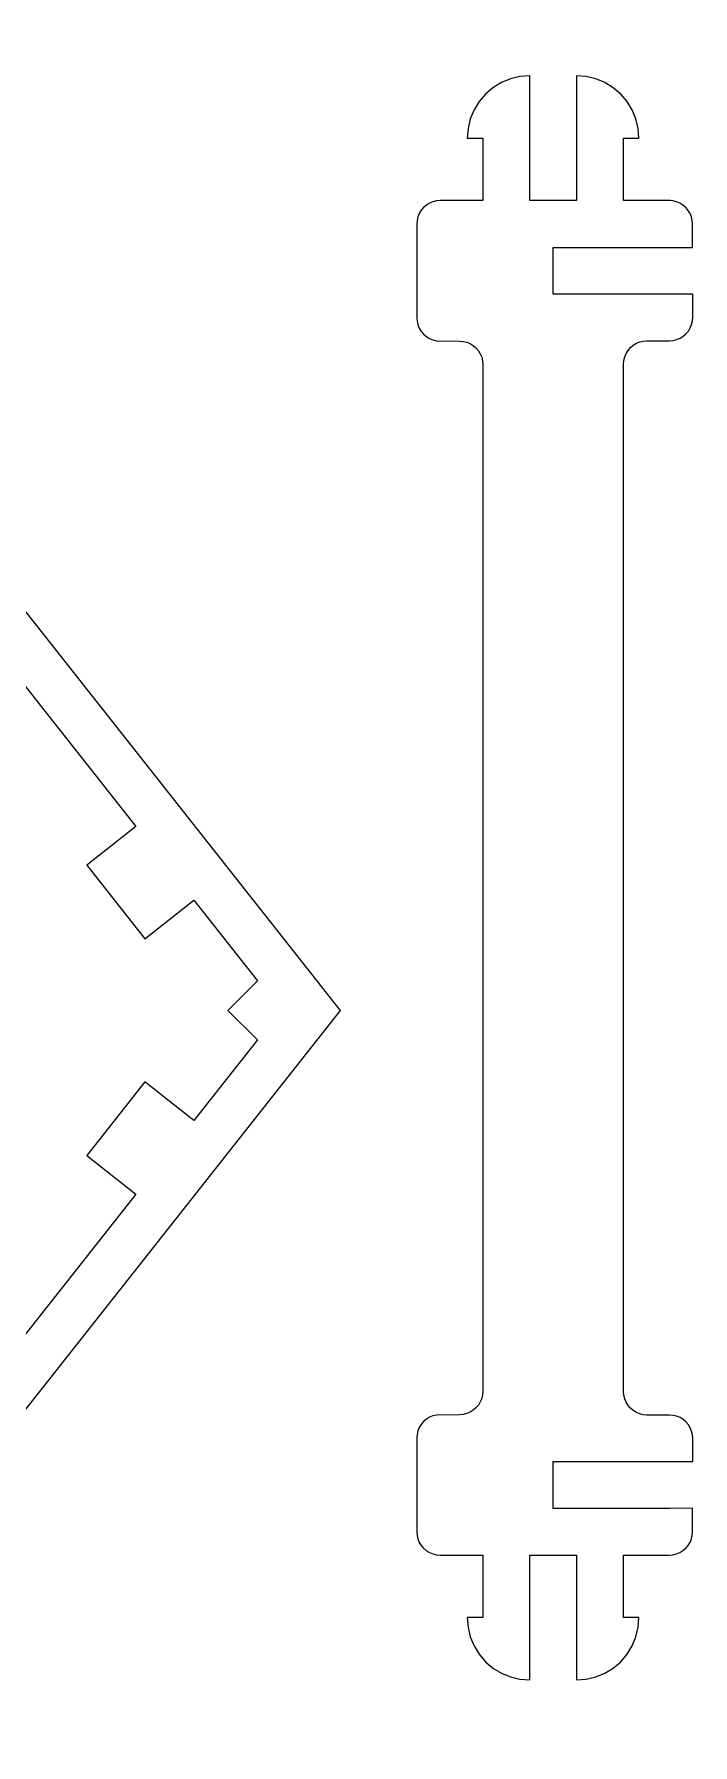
# Model space of a CAD drawing. Extents: x -241 to 241, y -212 to 212.
# Drawn here: x 44.6 to 86.7, y 10.2 to 119.9 of the extents above; entities that cross this region are included whole.
import ezdxf

# ---------------------------------------------------------------- set-up
doc = ezdxf.new("R2010")
doc.units = 0
doc.layers.add('LAYER_1', color=7, linetype='CONTINUOUS')

msp = doc.modelspace()

# ---------------------------------------------------------------- linework, layer by layer
at = {"layer": 'LAYER_1', "color": 64}
for points, knots in [([(18.6688, 8.7262), (18.6688, 8.7262), (22.0544, 8.7262), (22.0544, 8.7262), (22.0544, 8.7262), (22.0544, 8.7262), (25.7709, 13.4368), (25.7709, 13.4368), (25.7709, 13.4368), (25.7709, 13.4368), (22.6304, 15.9144), (22.6304, 15.9144), (22.6304, 15.9144), (22.6304, 15.9144), (26.347, 20.6246), (26.347, 20.6246), (26.347, 20.6246), (26.347, 20.6246), (29.487, 18.147), (29.487, 18.147), (29.487, 18.147), (29.487, 18.147), (51.077, 45.5123), (51.077, 45.5123), (51.077, 45.5123), (51.077, 45.5123), (47.937, 47.99), (47.937, 47.99), (47.937, 47.99), (47.937, 47.99), (51.6531, 52.7005), (51.6531, 52.7005), (51.6531, 52.7005), (51.6531, 52.7005), (54.7935, 50.2231), (54.7935, 50.2231), (54.7935, 50.2231), (54.7935, 50.2231), (58.871, 55.3912), (58.871, 55.3912), (58.871, 55.3912), (58.871, 55.3912), (56.9712, 57.2884), (56.9712, 57.2884), (56.9712, 57.2884), (56.9712, 57.2884), (58.871, 59.186), (58.871, 59.186), (58.871, 59.186), (58.871, 59.186), (54.7935, 64.3542), (54.7935, 64.3542), (54.7935, 64.3542), (54.7935, 64.3542), (51.6531, 61.8766), (51.6531, 61.8766), (51.6531, 61.8766), (51.6531, 61.8766), (47.937, 66.5874), (47.937, 66.5874), (47.937, 66.5874), (47.937, 66.5874), (51.077, 69.0648), (51.077, 69.0648), (51.077, 69.0648), (51.077, 69.0648), (29.487, 96.4298), (29.487, 96.4298), (29.487, 96.4298), (29.487, 96.4298), (26.347, 93.9524), (26.347, 93.9524), (26.347, 93.9524), (26.347, 93.9524), (22.6304, 98.663), (22.6304, 98.663), (22.6304, 98.663), (22.6304, 98.663), (25.7709, 101.1406), (25.7709, 101.1406), (25.7709, 101.1406), (25.7709, 101.1406), (20.615, 107.6753), (20.615, 107.6753), (20.615, 107.6753), (20.615, 107.6753), (13.6875, 107.6753), (13.6875, 107.6753), (13.6875, 107.6753), (13.6875, 107.6753), (13.6875, 104.6509), (13.6875, 104.6509), (13.6875, 104.6509), (13.6875, 104.6509), (7.6875, 104.6509), (7.6875, 104.6509), (7.6875, 104.6509), (7.6875, 104.6509), (7.6875, 107.651), (7.6875, 107.651), (7.6875, 107.651), (7.6875, 107.651), (1.6956, 107.651), (1.6956, 107.651), (1.6956, 107.651), (1.6956, 107.651), (1.6956, 104.6509), (1.6956, 104.6509), (1.6956, 104.6509), (1.6956, 104.6509), (-4.3045, 104.6509), (-4.3045, 104.6509), (-4.3045, 104.6509), (-4.3045, 104.6509), (-4.3045, 107.651), (-4.3045, 107.651), (-4.3045, 107.651), (-4.3045, 107.651), (-16.3042, 107.651), (-16.3042, 107.651), (-16.3042, 107.651), (-16.3042, 107.651), (-16.3042, 104.6509), (-16.3042, 104.6509), (-16.3042, 104.6509), (-16.3042, 104.6509), (-22.3043, 104.6509), (-22.3043, 104.6509), (-22.3043, 104.6509), (-22.3043, 104.6509), (-22.3043, 107.651), (-22.3043, 107.651), (-22.3043, 107.651), (-22.3043, 107.651), (-28.2966, 107.651), (-28.2966, 107.651), (-28.2966, 107.651), (-28.2966, 107.651), (-28.2966, 104.6509), (-28.2966, 104.6509), (-28.2966, 104.6509), (-28.2966, 104.6509), (-34.2962, 104.6509), (-34.2962, 104.6509), (-34.2962, 104.6509), (-34.2962, 104.6509), (-34.2962, 107.6753), (-34.2962, 107.6753), (-34.2962, 107.6753), (-34.2962, 107.6753), (-41.2237, 107.6753), (-41.2237, 107.6753), (-41.2237, 107.6753), (-41.2237, 107.6753), (-46.3796, 101.1406), (-46.3796, 101.1406), (-46.3796, 101.1406), (-46.3796, 101.1406), (-43.2392, 98.663), (-43.2392, 98.663), (-43.2392, 98.663), (-43.2392, 98.663), (-46.9557, 93.9524), (-46.9557, 93.9524), (-46.9557, 93.9524), (-46.9557, 93.9524), (-50.0961, 96.4298), (-50.0961, 96.4298), (-50.0961, 96.4298), (-50.0961, 96.4298), (-71.6858, 69.0648), (-71.6858, 69.0648), (-71.6858, 69.0648), (-71.6858, 69.0648), (-68.5457, 66.5874), (-68.5457, 66.5874), (-68.5457, 66.5874), (-68.5457, 66.5874), (-72.2618, 61.8766), (-72.2618, 61.8766), (-72.2618, 61.8766), (-72.2618, 61.8766), (-75.4023, 64.3542), (-75.4023, 64.3542), (-75.4023, 64.3542), (-75.4023, 64.3542), (-79.48, 59.186), (-79.48, 59.186), (-79.48, 59.186), (-79.48, 59.186), (-77.58, 57.2884), (-77.58, 57.2884), (-77.58, 57.2884), (-77.58, 57.2884), (-79.48, 55.3912), (-79.48, 55.3912), (-79.48, 55.3912), (-79.48, 55.3912), (-75.4023, 50.2231), (-75.4023, 50.2231), (-75.4023, 50.2231), (-75.4023, 50.2231), (-72.2618, 52.7005), (-72.2618, 52.7005), (-72.2618, 52.7005), (-72.2618, 52.7005), (-68.5457, 47.99), (-68.5457, 47.99), (-68.5457, 47.99), (-68.5457, 47.99), (-71.6858, 45.5123), (-71.6858, 45.5123), (-71.6858, 45.5123), (-71.6858, 45.5123), (-50.0961, 18.147), (-50.0961, 18.147), (-50.0961, 18.147), (-50.0961, 18.147), (-46.9557, 20.6246), (-46.9557, 20.6246), (-46.9557, 20.6246), (-46.9557, 20.6246), (-43.2392, 15.9144), (-43.2392, 15.9144), (-43.2392, 15.9144), (-43.2392, 15.9144), (-46.3796, 13.4368), (-46.3796, 13.4368), (-46.3796, 13.4368), (-46.3796, 13.4368), (-42.6631, 8.7262), (-42.6631, 8.7262), (-42.6631, 8.7262), (-42.6631, 8.7262), (-39.2775, 8.7262), (-39.2775, 8.7262), (-39.2775, 8.7262), (-39.2775, 8.7262), (-39.2775, 5.7262), (-39.2775, 5.7262), (-39.2775, 5.7262), (-39.2775, 5.7262), (-44.1176, 5.7262), (-44.1176, 5.7262), (-44.1176, 5.7262), (-44.1176, 5.7262), (-84.7982, 57.2884), (-84.7982, 57.2884), (-84.7982, 57.2884), (-84.7982, 57.2884), (-41.7508, 111.8509), (-41.7508, 111.8509), (-41.7508, 111.8509), (-41.7508, 111.8509), (-41.7508, 116.8512), (-41.7508, 116.8512), (-41.7508, 116.8512), (-41.7508, 116.8512), (-35.7508, 116.8512), (-35.7508, 116.8512), (-35.7508, 116.8512), (-35.7508, 116.8512), (-35.7508, 119.8512), (-35.7508, 119.8512), (-35.7508, 119.8512), (-35.7508, 119.8512), (-29.7507, 119.8512), (-29.7507, 119.8512), (-29.7507, 119.8512), (-29.7507, 119.8512), (-29.7507, 116.8512), (-29.7507, 116.8512), (-29.7507, 116.8512), (-29.7507, 116.8512), (-11.8045, 116.8512), (-11.8045, 116.8512), (-11.8045, 116.8512), (-11.8045, 116.8512), (-11.8045, 111.8509), (-11.8045, 111.8509), (-11.8045, 111.8509), (-11.8045, 111.8509), (-8.8045, 111.8509), (-8.8045, 111.8509), (-8.8045, 111.8509), (-8.8045, 111.8509), (-8.8045, 116.8512), (-8.8045, 116.8512), (-8.8045, 116.8512), (-8.8045, 116.8512), (9.142, 116.8512), (9.142, 116.8512), (9.142, 116.8512), (9.142, 116.8512), (9.142, 119.8512), (9.142, 119.8512), (9.142, 119.8512), (9.142, 119.8512), (15.142, 119.8512), (15.142, 119.8512), (15.142, 119.8512), (15.142, 119.8512), (15.142, 116.8512), (15.142, 116.8512), (15.142, 116.8512), (15.142, 116.8512), (21.1421, 116.8512), (21.1421, 116.8512), (21.1421, 116.8512), (21.1421, 116.8512), (21.1421, 111.8509), (21.1421, 111.8509), (21.1421, 111.8509), (21.1421, 111.8509), (64.1894, 57.2884), (64.1894, 57.2884), (64.1894, 57.2884), (64.1894, 57.2884), (23.5089, 5.7262), (23.5089, 5.7262), (23.5089, 5.7262), (23.5089, 5.7262), (18.6688, 5.7262), (18.6688, 5.7262), (18.6688, 5.7262), (18.6688, 5.7262), (18.6688, 8.7262), (18.6688, 8.7262)], [0, 0, 0, 0, 0.01204819, 0.01204819, 0.01204819, 0.01204819, 0.02409639, 0.02409639, 0.02409639, 0.02409639, 0.03614458, 0.03614458, 0.03614458, 0.03614458, 0.04819277, 0.04819277, 0.04819277, 0.04819277, 0.06024096, 0.06024096, 0.06024096, 0.06024096, 0.07228916, 0.07228916, 0.07228916, 0.07228916, 0.08433735, 0.08433735, 0.08433735, 0.08433735, 0.09638554, 0.09638554, 0.09638554, 0.09638554, 0.10843373, 0.10843373, 0.10843373, 0.10843373, 0.12048193, 0.12048193, 0.12048193, 0.12048193, 0.13253012, 0.13253012, 0.13253012, 0.13253012, 0.14457831, 0.14457831, 0.14457831, 0.14457831, 0.15662651, 0.15662651, 0.15662651, 0.15662651, 0.1686747, 0.1686747, 0.1686747, 0.1686747, 0.18072289, 0.18072289, 0.18072289, 0.18072289, 0.19277108, 0.19277108, 0.19277108, 0.19277108, 0.20481928, 0.20481928, 0.20481928, 0.20481928, 0.21686747, 0.21686747, 0.21686747, 0.21686747, 0.22891566, 0.22891566, 0.22891566, 0.22891566, 0.24096386, 0.24096386, 0.24096386, 0.24096386, 0.25301205, 0.25301205, 0.25301205, 0.25301205, 0.26506024, 0.26506024, 0.26506024, 0.26506024, 0.27710843, 0.27710843, 0.27710843, 0.27710843, 0.28915663, 0.28915663, 0.28915663, 0.28915663, 0.30120482, 0.30120482, 0.30120482, 0.30120482, 0.31325301, 0.31325301, 0.31325301, 0.31325301, 0.3253012, 0.3253012, 0.3253012, 0.3253012, 0.3373494, 0.3373494, 0.3373494, 0.3373494, 0.34939759, 0.34939759, 0.34939759, 0.34939759, 0.36144578, 0.36144578, 0.36144578, 0.36144578, 0.37349398, 0.37349398, 0.37349398, 0.37349398, 0.38554217, 0.38554217, 0.38554217, 0.38554217, 0.39759036, 0.39759036, 0.39759036, 0.39759036, 0.40963855, 0.40963855, 0.40963855, 0.40963855, 0.42168675, 0.42168675, 0.42168675, 0.42168675, 0.43373494, 0.43373494, 0.43373494, 0.43373494, 0.44578313, 0.44578313, 0.44578313, 0.44578313, 0.45783133, 0.45783133, 0.45783133, 0.45783133, 0.46987952, 0.46987952, 0.46987952, 0.46987952, 0.48192771, 0.48192771, 0.48192771, 0.48192771, 0.4939759, 0.4939759, 0.4939759, 0.4939759, 0.5060241, 0.5060241, 0.5060241, 0.5060241, 0.51807229, 0.51807229, 0.51807229, 0.51807229, 0.53012048, 0.53012048, 0.53012048, 0.53012048, 0.54216867, 0.54216867, 0.54216867, 0.54216867, 0.55421687, 0.55421687, 0.55421687, 0.55421687, 0.56626506, 0.56626506, 0.56626506, 0.56626506, 0.57831325, 0.57831325, 0.57831325, 0.57831325, 0.59036145, 0.59036145, 0.59036145, 0.59036145, 0.60240964, 0.60240964, 0.60240964, 0.60240964, 0.61445783, 0.61445783, 0.61445783, 0.61445783, 0.62650602, 0.62650602, 0.62650602, 0.62650602, 0.63855422, 0.63855422, 0.63855422, 0.63855422, 0.65060241, 0.65060241, 0.65060241, 0.65060241, 0.6626506, 0.6626506, 0.6626506, 0.6626506, 0.6746988, 0.6746988, 0.6746988, 0.6746988, 0.68674699, 0.68674699, 0.68674699, 0.68674699, 0.69879518, 0.69879518, 0.69879518, 0.69879518, 0.71084337, 0.71084337, 0.71084337, 0.71084337, 0.72289157, 0.72289157, 0.72289157, 0.72289157, 0.73493976, 0.73493976, 0.73493976, 0.73493976, 0.74698795, 0.74698795, 0.74698795, 0.74698795, 0.75903614, 0.75903614, 0.75903614, 0.75903614, 0.77108434, 0.77108434, 0.77108434, 0.77108434, 0.78313253, 0.78313253, 0.78313253, 0.78313253, 0.79518072, 0.79518072, 0.79518072, 0.79518072, 0.80722892, 0.80722892, 0.80722892, 0.80722892, 0.81927711, 0.81927711, 0.81927711, 0.81927711, 0.8313253, 0.8313253, 0.8313253, 0.8313253, 0.84337349, 0.84337349, 0.84337349, 0.84337349, 0.85542169, 0.85542169, 0.85542169, 0.85542169, 0.86746988, 0.86746988, 0.86746988, 0.86746988, 0.87951807, 0.87951807, 0.87951807, 0.87951807, 0.89156627, 0.89156627, 0.89156627, 0.89156627, 0.90361446, 0.90361446, 0.90361446, 0.90361446, 0.91566265, 0.91566265, 0.91566265, 0.91566265, 0.92771084, 0.92771084, 0.92771084, 0.92771084, 0.93975904, 0.93975904, 0.93975904, 0.93975904, 0.95180723, 0.95180723, 0.95180723, 0.95180723, 0.96385542, 0.96385542, 0.96385542, 0.96385542, 0.97590361, 0.97590361, 0.97590361, 0.97590361, 1, 1, 1, 1]), ([(82.2986, 18.3731), (82.2986, 18.3731), (83.2987, 18.3731), (83.2987, 18.3731), (83.2987, 18.3731), (83.2987, 18.3731), (83.2497, 17.7474), (83.2497, 17.7474), (83.2497, 17.7474), (83.2497, 17.7474), (83.1029, 17.137), (83.1029, 17.137), (83.1029, 17.137), (83.1029, 17.137), (82.8627, 16.5575), (82.8627, 16.5575), (82.8627, 16.5575), (82.8627, 16.5575), (82.5349, 16.022), (82.5349, 16.022), (82.5349, 16.022), (82.5349, 16.022), (82.1271, 15.545), (82.1271, 15.545), (82.1271, 15.545), (82.1271, 15.545), (81.6498, 15.1371), (81.6498, 15.1371), (81.6498, 15.1371), (81.6498, 15.1371), (81.1147, 14.8091), (81.1147, 14.8091), (81.1147, 14.8091), (81.1147, 14.8091), (80.5347, 14.5691), (80.5347, 14.5691), (80.5347, 14.5691), (80.5347, 14.5691), (79.9244, 14.4225), (79.9244, 14.4225), (79.9244, 14.4225), (79.9244, 14.4225), (79.2986, 14.3733), (79.2986, 14.3733), (79.2986, 14.3733), (79.2986, 14.3733), (79.2986, 22.3734), (79.2986, 22.3734), (79.2986, 22.3734), (79.2986, 22.3734), (76.2989, 22.3734), (76.2989, 22.3734), (76.2989, 22.3734), (76.2989, 22.3734), (76.2989, 14.3733), (76.2989, 14.3733), (76.2989, 14.3733), (76.2989, 14.3733), (75.6731, 14.4225), (75.6731, 14.4225), (75.6731, 14.4225), (75.6731, 14.4225), (75.0624, 14.5691), (75.0624, 14.5691), (75.0624, 14.5691), (75.0624, 14.5691), (74.4828, 14.8091), (74.4828, 14.8091), (74.4828, 14.8091), (74.4828, 14.8091), (73.9476, 15.1371), (73.9476, 15.1371), (73.9476, 15.1371), (73.9476, 15.1371), (73.4703, 15.545), (73.4703, 15.545), (73.4703, 15.545), (73.4703, 15.545), (73.0625, 16.022), (73.0625, 16.022), (73.0625, 16.022), (73.0625, 16.022), (72.7348, 16.5575), (72.7348, 16.5575), (72.7348, 16.5575), (72.7348, 16.5575), (72.4945, 17.137), (72.4945, 17.137), (72.4945, 17.137), (72.4945, 17.137), (72.3481, 17.7474), (72.3481, 17.7474), (72.3481, 17.7474), (72.3481, 17.7474), (72.2987, 18.3731), (72.2987, 18.3731), (72.2987, 18.3731), (72.2987, 18.3731), (73.2985, 18.3731), (73.2985, 18.3731), (73.2985, 18.3731), (73.2985, 18.3731), (73.2985, 22.3734), (73.2985, 22.3734), (73.2985, 22.3734), (73.2985, 22.3734), (70.5662, 22.3734), (70.5662, 22.3734), (70.5662, 22.3734), (70.5662, 22.3734), (70.3316, 22.3916), (70.3316, 22.3916), (70.3316, 22.3916), (70.3316, 22.3916), (70.1027, 22.4467), (70.1027, 22.4467), (70.1027, 22.4467), (70.1027, 22.4467), (69.8854, 22.5367), (69.8854, 22.5367), (69.8854, 22.5367), (69.8854, 22.5367), (69.6847, 22.6597), (69.6847, 22.6597), (69.6847, 22.6597), (69.6847, 22.6597), (69.5058, 22.8125), (69.5058, 22.8125), (69.5058, 22.8125), (69.5058, 22.8125), (69.3527, 22.9915), (69.3527, 22.9915), (69.3527, 22.9915), (69.3527, 22.9915), (69.2299, 23.1922), (69.2299, 23.1922), (69.2299, 23.1922), (69.2299, 23.1922), (69.1396, 23.4098), (69.1396, 23.4098), (69.1396, 23.4098), (69.1396, 23.4098), (69.0849, 23.6387), (69.0849, 23.6387), (69.0849, 23.6387), (69.0849, 23.6387), (69.0662, 23.8733), (69.0662, 23.8733), (69.0662, 23.8733), (69.0662, 23.8733), (69.0662, 29.8733), (69.0662, 29.8733), (69.0662, 29.8733), (69.0662, 29.8733), (69.0849, 30.1079), (69.0849, 30.1079), (69.0849, 30.1079), (69.0849, 30.1079), (69.1396, 30.337), (69.1396, 30.337), (69.1396, 30.337), (69.1396, 30.337), (69.2299, 30.5542), (69.2299, 30.5542), (69.2299, 30.5542), (69.2299, 30.5542), (69.3527, 30.7549), (69.3527, 30.7549), (69.3527, 30.7549), (69.3527, 30.7549), (69.5058, 30.9339), (69.5058, 30.9339), (69.5058, 30.9339), (69.5058, 30.9339), (69.6847, 31.0869), (69.6847, 31.0869), (69.6847, 31.0869), (69.6847, 31.0869), (69.8854, 31.2097), (69.8854, 31.2097), (69.8854, 31.2097), (69.8854, 31.2097), (70.1027, 31.2997), (70.1027, 31.2997), (70.1027, 31.2997), (70.1027, 31.2997), (70.3316, 31.3548), (70.3316, 31.3548), (70.3316, 31.3548), (70.3316, 31.3548), (71.7988, 31.3735), (71.7988, 31.3735), (71.7988, 31.3735), (71.7988, 31.3735), (72.0334, 31.3917), (72.0334, 31.3917), (72.0334, 31.3917), (72.0334, 31.3917), (72.2624, 31.4467), (72.2624, 31.4467), (72.2624, 31.4467), (72.2624, 31.4467), (72.4797, 31.5368), (72.4797, 31.5368), (72.4797, 31.5368), (72.4797, 31.5368), (72.6804, 31.6598), (72.6804, 31.6598), (72.6804, 31.6598), (72.6804, 31.6598), (72.8593, 31.8126), (72.8593, 31.8126), (72.8593, 31.8126), (72.8593, 31.8126), (73.0121, 31.9915), (73.0121, 31.9915), (73.0121, 31.9915), (73.0121, 31.9915), (73.1352, 32.1922), (73.1352, 32.1922), (73.1352, 32.1922), (73.1352, 32.1922), (73.2251, 32.4099), (73.2251, 32.4099), (73.2251, 32.4099), (73.2251, 32.4099), (73.2802, 32.6385), (73.2802, 32.6385), (73.2802, 32.6385), (73.2802, 32.6385), (73.2985, 32.8734), (73.2985, 32.8734), (73.2985, 32.8734), (73.2985, 32.8734), (73.2985, 98.6841), (73.2985, 98.6841), (73.2985, 98.6841), (73.2985, 98.6841), (73.2802, 98.9188), (73.2802, 98.9188), (73.2802, 98.9188), (73.2802, 98.9188), (73.2251, 99.1476), (73.2251, 99.1476), (73.2251, 99.1476), (73.2251, 99.1476), (73.1352, 99.365), (73.1352, 99.365), (73.1352, 99.365), (73.1352, 99.365), (73.0121, 99.5658), (73.0121, 99.5658), (73.0121, 99.5658), (73.0121, 99.5658), (72.8593, 99.7449), (72.8593, 99.7449), (72.8593, 99.7449), (72.8593, 99.7449), (72.6804, 99.8977), (72.6804, 99.8977), (72.6804, 99.8977), (72.6804, 99.8977), (72.4797, 100.0207), (72.4797, 100.0207), (72.4797, 100.0207), (72.4797, 100.0207), (72.2624, 100.1108), (72.2624, 100.1108), (72.2624, 100.1108), (72.2624, 100.1108), (72.0334, 100.1658), (72.0334, 100.1658), (72.0334, 100.1658), (72.0334, 100.1658), (71.7988, 100.1841), (71.7988, 100.1841), (71.7988, 100.1841), (71.7988, 100.1841), (70.3316, 100.2025), (70.3316, 100.2025), (70.3316, 100.2025), (70.3316, 100.2025), (70.1027, 100.2575), (70.1027, 100.2575), (70.1027, 100.2575), (70.1027, 100.2575), (69.8854, 100.3474), (69.8854, 100.3474), (69.8854, 100.3474), (69.8854, 100.3474), (69.6847, 100.4706), (69.6847, 100.4706), (69.6847, 100.4706), (69.6847, 100.4706), (69.5058, 100.6234), (69.5058, 100.6234), (69.5058, 100.6234), (69.5058, 100.6234), (69.3527, 100.8026), (69.3527, 100.8026), (69.3527, 100.8026), (69.3527, 100.8026), (69.2299, 101.0033), (69.2299, 101.0033), (69.2299, 101.0033), (69.2299, 101.0033), (69.1396, 101.2205), (69.1396, 101.2205), (69.1396, 101.2205), (69.1396, 101.2205), (69.0849, 101.4496), (69.0849, 101.4496), (69.0849, 101.4496), (69.0849, 101.4496), (69.0662, 101.6842), (69.0662, 101.6842), (69.0662, 101.6842), (69.0662, 101.6842), (69.0662, 107.6842), (69.0662, 107.6842), (69.0662, 107.6842), (69.0662, 107.6842), (69.0849, 107.9188), (69.0849, 107.9188), (69.0849, 107.9188), (69.0849, 107.9188), (69.1396, 108.1478), (69.1396, 108.1478), (69.1396, 108.1478), (69.1396, 108.1478), (69.2299, 108.3651), (69.2299, 108.3651), (69.2299, 108.3651), (69.2299, 108.3651), (69.3527, 108.5658), (69.3527, 108.5658), (69.3527, 108.5658), (69.3527, 108.5658), (69.5058, 108.7447), (69.5058, 108.7447), (69.5058, 108.7447), (69.5058, 108.7447), (69.6847, 108.8978), (69.6847, 108.8978), (69.6847, 108.8978), (69.6847, 108.8978), (69.8854, 109.0205), (69.8854, 109.0205), (69.8854, 109.0205), (69.8854, 109.0205), (70.1027, 109.1108), (70.1027, 109.1108), (70.1027, 109.1108), (70.1027, 109.1108), (70.3316, 109.1659), (70.3316, 109.1659), (70.3316, 109.1659), (70.3316, 109.1659), (70.5662, 109.1841), (70.5662, 109.1841), (70.5662, 109.1841), (70.5662, 109.1841), (73.2985, 109.1841), (73.2985, 109.1841), (73.2985, 109.1841), (73.2985, 109.1841), (73.2985, 113.1839), (73.2985, 113.1839), (73.2985, 113.1839), (73.2985, 113.1839), (72.2987, 113.1839), (72.2987, 113.1839), (72.2987, 113.1839), (72.2987, 113.1839), (72.3481, 113.8098), (72.3481, 113.8098), (72.3481, 113.8098), (72.3481, 113.8098), (72.4945, 114.4201), (72.4945, 114.4201), (72.4945, 114.4201), (72.4945, 114.4201), (72.7348, 115), (72.7348, 115), (72.7348, 115), (72.7348, 115), (73.0625, 115.5352), (73.0625, 115.5352), (73.0625, 115.5352), (73.0625, 115.5352), (73.4703, 116.0125), (73.4703, 116.0125), (73.4703, 116.0125), (73.4703, 116.0125), (73.9476, 116.4204), (73.9476, 116.4204), (73.9476, 116.4204), (73.9476, 116.4204), (74.4828, 116.748), (74.4828, 116.748), (74.4828, 116.748), (74.4828, 116.748), (75.0624, 116.9884), (75.0624, 116.9884), (75.0624, 116.9884), (75.0624, 116.9884), (75.6731, 117.1348), (75.6731, 117.1348), (75.6731, 117.1348), (75.6731, 117.1348), (76.2989, 117.1842), (76.2989, 117.1842), (76.2989, 117.1842), (76.2989, 117.1842), (76.2989, 109.1841), (76.2989, 109.1841), (76.2989, 109.1841), (76.2989, 109.1841), (79.2986, 109.1841), (79.2986, 109.1841), (79.2986, 109.1841), (79.2986, 109.1841), (79.2986, 117.1842), (79.2986, 117.1842), (79.2986, 117.1842), (79.2986, 117.1842), (79.9244, 117.1348), (79.9244, 117.1348), (79.9244, 117.1348), (79.9244, 117.1348), (80.5347, 116.9884), (80.5347, 116.9884), (80.5347, 116.9884), (80.5347, 116.9884), (81.1147, 116.748), (81.1147, 116.748), (81.1147, 116.748), (81.1147, 116.748), (81.6498, 116.4204), (81.6498, 116.4204), (81.6498, 116.4204), (81.6498, 116.4204), (82.1271, 116.0125), (82.1271, 116.0125), (82.1271, 116.0125), (82.1271, 116.0125), (82.5349, 115.5352), (82.5349, 115.5352), (82.5349, 115.5352), (82.5349, 115.5352), (82.8627, 115), (82.8627, 115), (82.8627, 115), (82.8627, 115), (83.1029, 114.4201), (83.1029, 114.4201), (83.1029, 114.4201), (83.1029, 114.4201), (83.2497, 113.8098), (83.2497, 113.8098), (83.2497, 113.8098), (83.2497, 113.8098), (83.2987, 113.1839), (83.2987, 113.1839), (83.2987, 113.1839), (83.2987, 113.1839), (82.2986, 113.1839), (82.2986, 113.1839), (82.2986, 113.1839), (82.2986, 113.1839), (82.2986, 109.1841), (82.2986, 109.1841), (82.2986, 109.1841), (82.2986, 109.1841), (85.2337, 109.1841), (85.2337, 109.1841), (85.2337, 109.1841), (85.2337, 109.1841), (85.2989, 109.1874), (85.2989, 109.1874), (85.2989, 109.1874), (85.2989, 109.1874), (85.4683, 109.1652), (85.4683, 109.1652), (85.4683, 109.1652), (85.4683, 109.1652), (85.6972, 109.1097), (85.6972, 109.1097), (85.6972, 109.1097), (85.6972, 109.1097), (85.9142, 109.019), (85.9142, 109.019), (85.9142, 109.019), (85.9142, 109.019), (86.1146, 108.8956), (86.1146, 108.8956), (86.1146, 108.8956), (86.1146, 108.8956), (86.2934, 108.7421), (86.2934, 108.7421), (86.2934, 108.7421), (86.2934, 108.7421), (86.4458, 108.5629), (86.4458, 108.5629), (86.4458, 108.5629), (86.4458, 108.5629), (86.5682, 108.3619), (86.5682, 108.3619), (86.5682, 108.3619), (86.5682, 108.3619), (86.6578, 108.1442), (86.6578, 108.1442), (86.6578, 108.1442), (86.6578, 108.1442), (86.7122, 107.9152), (86.7122, 107.9152), (86.7122, 107.9152), (86.7122, 107.9152), (86.7298, 107.6806), (86.7298, 107.6806), (86.7298, 107.6806), (86.7298, 107.6806), (86.7263, 106.1807), (86.7263, 106.1807), (86.7263, 106.1807), (86.7263, 106.1807), (85.2912, 106.1842), (85.2912, 106.1842), (85.2912, 106.1842), (85.2912, 106.1842), (77.7985, 106.1842), (77.7985, 106.1842), (77.7985, 106.1842), (77.7985, 106.1842), (77.7985, 103.1842), (77.7985, 103.1842), (77.7985, 103.1842), (77.7985, 103.1842), (85.2912, 103.1842), (85.2912, 103.1842), (85.2912, 103.1842), (85.2912, 103.1842), (86.7415, 103.1877), (86.7415, 103.1877), (86.7415, 103.1877), (86.7415, 103.1877), (86.745, 101.7063), (86.745, 101.7063), (86.745, 101.7063), (86.745, 101.7063), (86.7273, 101.4717), (86.7273, 101.4717), (86.7273, 101.4717), (86.7273, 101.4717), (86.673, 101.2429), (86.673, 101.2429), (86.673, 101.2429), (86.673, 101.2429), (86.5834, 101.0252), (86.5834, 101.0252), (86.5834, 101.0252), (86.5834, 101.0252), (86.461, 100.8244), (86.461, 100.8244), (86.461, 100.8244), (86.461, 100.8244), (86.3086, 100.6453), (86.3086, 100.6453), (86.3086, 100.6453), (86.3086, 100.6453), (86.1301, 100.492), (86.1301, 100.492), (86.1301, 100.492), (86.1301, 100.492), (85.9297, 100.369), (85.9297, 100.369), (85.9297, 100.369), (85.9297, 100.369), (85.7124, 100.2787), (85.7124, 100.2787), (85.7124, 100.2787), (85.7124, 100.2787), (85.4838, 100.2237), (85.4838, 100.2237), (85.4838, 100.2237), (85.4838, 100.2237), (85.2489, 100.205), (85.2489, 100.205), (85.2489, 100.205), (85.2489, 100.205), (83.8116, 100.2039), (83.8116, 100.2039), (83.8116, 100.2039), (83.8116, 100.2039), (83.577, 100.1851), (83.577, 100.1851), (83.577, 100.1851), (83.577, 100.1851), (83.3481, 100.1301), (83.3481, 100.1301), (83.3481, 100.1301), (83.3481, 100.1301), (83.1308, 100.0399), (83.1308, 100.0399), (83.1308, 100.0399), (83.1308, 100.0399), (82.93, 99.9167), (82.93, 99.9167), (82.93, 99.9167), (82.93, 99.9167), (82.7508, 99.7636), (82.7508, 99.7636), (82.7508, 99.7636), (82.7508, 99.7636), (82.5981, 99.5844), (82.5981, 99.5844), (82.5981, 99.5844), (82.5981, 99.5844), (82.475, 99.3837), (82.475, 99.3837), (82.475, 99.3837), (82.475, 99.3837), (82.385, 99.1661), (82.385, 99.1661), (82.385, 99.1661), (82.385, 99.1661), (82.33, 98.9375), (82.33, 98.9375), (82.33, 98.9375), (82.33, 98.9375), (82.3116, 98.7024), (82.3116, 98.7024), (82.3116, 98.7024), (82.3116, 98.7024), (82.3116, 32.8547), (82.3116, 32.8547), (82.3116, 32.8547), (82.3116, 32.8547), (82.33, 32.6201), (82.33, 32.6201), (82.33, 32.6201), (82.33, 32.6201), (82.385, 32.3912), (82.385, 32.3912), (82.385, 32.3912), (82.385, 32.3912), (82.475, 32.1736), (82.475, 32.1736), (82.475, 32.1736), (82.475, 32.1736), (82.5981, 31.9728), (82.5981, 31.9728), (82.5981, 31.9728), (82.5981, 31.9728), (82.7508, 31.7939), (82.7508, 31.7939), (82.7508, 31.7939), (82.7508, 31.7939), (82.93, 31.6408), (82.93, 31.6408), (82.93, 31.6408), (82.93, 31.6408), (83.1308, 31.5176), (83.1308, 31.5176), (83.1308, 31.5176), (83.1308, 31.5176), (83.3481, 31.4273), (83.3481, 31.4273), (83.3481, 31.4273), (83.3481, 31.4273), (83.577, 31.3723), (83.577, 31.3723), (83.577, 31.3723), (83.577, 31.3723), (83.8116, 31.3536), (83.8116, 31.3536), (83.8116, 31.3536), (83.8116, 31.3536), (85.2489, 31.3523), (85.2489, 31.3523), (85.2489, 31.3523), (85.2489, 31.3523), (85.4838, 31.3336), (85.4838, 31.3336), (85.4838, 31.3336), (85.4838, 31.3336), (85.7124, 31.2786), (85.7124, 31.2786), (85.7124, 31.2786), (85.7124, 31.2786), (85.9297, 31.1881), (85.9297, 31.1881), (85.9297, 31.1881), (85.9297, 31.1881), (86.1301, 31.0651), (86.1301, 31.0651), (86.1301, 31.0651), (86.1301, 31.0651), (86.3086, 30.912), (86.3086, 30.912), (86.3086, 30.912), (86.3086, 30.912), (86.461, 30.7331), (86.461, 30.7331), (86.461, 30.7331), (86.461, 30.7331), (86.5834, 30.5323), (86.5834, 30.5323), (86.5834, 30.5323), (86.5834, 30.5323), (86.673, 30.3147), (86.673, 30.3147), (86.673, 30.3147), (86.673, 30.3147), (86.7273, 30.0858), (86.7273, 30.0858), (86.7273, 30.0858), (86.7273, 30.0858), (86.745, 29.8512), (86.745, 29.8512), (86.745, 29.8512), (86.745, 29.8512), (86.7415, 28.3695), (86.7415, 28.3695), (86.7415, 28.3695), (86.7415, 28.3695), (85.2912, 28.3733), (85.2912, 28.3733), (85.2912, 28.3733), (85.2912, 28.3733), (77.7985, 28.3733), (77.7985, 28.3733), (77.7985, 28.3733), (77.7985, 28.3733), (77.7985, 25.3733), (77.7985, 25.3733), (77.7985, 25.3733), (77.7985, 25.3733), (85.2912, 25.3733), (85.2912, 25.3733), (85.2912, 25.3733), (85.2912, 25.3733), (86.7263, 25.3768), (86.7263, 25.3768), (86.7263, 25.3768), (86.7263, 25.3768), (86.7298, 23.8769), (86.7298, 23.8769), (86.7298, 23.8769), (86.7298, 23.8769), (86.7122, 23.6422), (86.7122, 23.6422), (86.7122, 23.6422), (86.7122, 23.6422), (86.6578, 23.4134), (86.6578, 23.4134), (86.6578, 23.4134), (86.6578, 23.4134), (86.5682, 23.1953), (86.5682, 23.1953), (86.5682, 23.1953), (86.5682, 23.1953), (86.4458, 22.9945), (86.4458, 22.9945), (86.4458, 22.9945), (86.4458, 22.9945), (86.2934, 22.815), (86.2934, 22.815), (86.2934, 22.815), (86.2934, 22.815), (86.1146, 22.6619), (86.1146, 22.6619), (86.1146, 22.6619), (86.1146, 22.6619), (85.9142, 22.5385), (85.9142, 22.5385), (85.9142, 22.5385), (85.9142, 22.5385), (85.6972, 22.4478), (85.6972, 22.4478), (85.6972, 22.4478), (85.6972, 22.4478), (85.4683, 22.3921), (85.4683, 22.3921), (85.4683, 22.3921), (85.4683, 22.3921), (85.2337, 22.3729), (85.2337, 22.3729), (85.2337, 22.3729), (85.2337, 22.3729), (82.2986, 22.3734), (82.2986, 22.3734), (82.2986, 22.3734), (82.2986, 22.3734), (82.2986, 18.3731), (82.2986, 18.3731)], [0, 0, 0, 0, 0.005, 0.005, 0.005, 0.005, 0.01, 0.01, 0.01, 0.01, 0.015, 0.015, 0.015, 0.015, 0.02, 0.02, 0.02, 0.02, 0.025, 0.025, 0.025, 0.025, 0.03, 0.03, 0.03, 0.03, 0.035, 0.035, 0.035, 0.035, 0.04, 0.04, 0.04, 0.04, 0.045, 0.045, 0.045, 0.045, 0.05, 0.05, 0.05, 0.05, 0.055, 0.055, 0.055, 0.055, 0.06, 0.06, 0.06, 0.06, 0.065, 0.065, 0.065, 0.065, 0.07, 0.07, 0.07, 0.07, 0.075, 0.075, 0.075, 0.075, 0.08, 0.08, 0.08, 0.08, 0.085, 0.085, 0.085, 0.085, 0.09, 0.09, 0.09, 0.09, 0.095, 0.095, 0.095, 0.095, 0.1, 0.1, 0.1, 0.1, 0.105, 0.105, 0.105, 0.105, 0.11, 0.11, 0.11, 0.11, 0.115, 0.115, 0.115, 0.115, 0.12, 0.12, 0.12, 0.12, 0.125, 0.125, 0.125, 0.125, 0.13, 0.13, 0.13, 0.13, 0.135, 0.135, 0.135, 0.135, 0.14, 0.14, 0.14, 0.14, 0.145, 0.145, 0.145, 0.145, 0.15, 0.15, 0.15, 0.15, 0.155, 0.155, 0.155, 0.155, 0.16, 0.16, 0.16, 0.16, 0.165, 0.165, 0.165, 0.165, 0.17, 0.17, 0.17, 0.17, 0.175, 0.175, 0.175, 0.175, 0.18, 0.18, 0.18, 0.18, 0.185, 0.185, 0.185, 0.185, 0.19, 0.19, 0.19, 0.19, 0.195, 0.195, 0.195, 0.195, 0.2, 0.2, 0.2, 0.2, 0.205, 0.205, 0.205, 0.205, 0.21, 0.21, 0.21, 0.21, 0.215, 0.215, 0.215, 0.215, 0.22, 0.22, 0.22, 0.22, 0.225, 0.225, 0.225, 0.225, 0.23, 0.23, 0.23, 0.23, 0.235, 0.235, 0.235, 0.235, 0.24, 0.24, 0.24, 0.24, 0.245, 0.245, 0.245, 0.245, 0.25, 0.25, 0.25, 0.25, 0.255, 0.255, 0.255, 0.255, 0.26, 0.26, 0.26, 0.26, 0.265, 0.265, 0.265, 0.265, 0.27, 0.27, 0.27, 0.27, 0.275, 0.275, 0.275, 0.275, 0.28, 0.28, 0.28, 0.28, 0.285, 0.285, 0.285, 0.285, 0.29, 0.29, 0.29, 0.29, 0.295, 0.295, 0.295, 0.295, 0.3, 0.3, 0.3, 0.3, 0.305, 0.305, 0.305, 0.305, 0.31, 0.31, 0.31, 0.31, 0.315, 0.315, 0.315, 0.315, 0.32, 0.32, 0.32, 0.32, 0.325, 0.325, 0.325, 0.325, 0.33, 0.33, 0.33, 0.33, 0.335, 0.335, 0.335, 0.335, 0.34, 0.34, 0.34, 0.34, 0.345, 0.345, 0.345, 0.345, 0.35, 0.35, 0.35, 0.35, 0.355, 0.355, 0.355, 0.355, 0.36, 0.36, 0.36, 0.36, 0.365, 0.365, 0.365, 0.365, 0.37, 0.37, 0.37, 0.37, 0.375, 0.375, 0.375, 0.375, 0.38, 0.38, 0.38, 0.38, 0.385, 0.385, 0.385, 0.385, 0.39, 0.39, 0.39, 0.39, 0.395, 0.395, 0.395, 0.395, 0.4, 0.4, 0.4, 0.4, 0.405, 0.405, 0.405, 0.405, 0.41, 0.41, 0.41, 0.41, 0.415, 0.415, 0.415, 0.415, 0.42, 0.42, 0.42, 0.42, 0.425, 0.425, 0.425, 0.425, 0.43, 0.43, 0.43, 0.43, 0.435, 0.435, 0.435, 0.435, 0.44, 0.44, 0.44, 0.44, 0.445, 0.445, 0.445, 0.445, 0.45, 0.45, 0.45, 0.45, 0.455, 0.455, 0.455, 0.455, 0.46, 0.46, 0.46, 0.46, 0.465, 0.465, 0.465, 0.465, 0.47, 0.47, 0.47, 0.47, 0.475, 0.475, 0.475, 0.475, 0.48, 0.48, 0.48, 0.48, 0.485, 0.485, 0.485, 0.485, 0.49, 0.49, 0.49, 0.49, 0.495, 0.495, 0.495, 0.495, 0.5, 0.5, 0.5, 0.5, 0.505, 0.505, 0.505, 0.505, 0.51, 0.51, 0.51, 0.51, 0.515, 0.515, 0.515, 0.515, 0.52, 0.52, 0.52, 0.52, 0.525, 0.525, 0.525, 0.525, 0.53, 0.53, 0.53, 0.53, 0.535, 0.535, 0.535, 0.535, 0.54, 0.54, 0.54, 0.54, 0.545, 0.545, 0.545, 0.545, 0.55, 0.55, 0.55, 0.55, 0.555, 0.555, 0.555, 0.555, 0.56, 0.56, 0.56, 0.56, 0.565, 0.565, 0.565, 0.565, 0.57, 0.57, 0.57, 0.57, 0.575, 0.575, 0.575, 0.575, 0.58, 0.58, 0.58, 0.58, 0.585, 0.585, 0.585, 0.585, 0.59, 0.59, 0.59, 0.59, 0.595, 0.595, 0.595, 0.595, 0.6, 0.6, 0.6, 0.6, 0.605, 0.605, 0.605, 0.605, 0.61, 0.61, 0.61, 0.61, 0.615, 0.615, 0.615, 0.615, 0.62, 0.62, 0.62, 0.62, 0.625, 0.625, 0.625, 0.625, 0.63, 0.63, 0.63, 0.63, 0.635, 0.635, 0.635, 0.635, 0.64, 0.64, 0.64, 0.64, 0.645, 0.645, 0.645, 0.645, 0.65, 0.65, 0.65, 0.65, 0.655, 0.655, 0.655, 0.655, 0.66, 0.66, 0.66, 0.66, 0.665, 0.665, 0.665, 0.665, 0.67, 0.67, 0.67, 0.67, 0.675, 0.675, 0.675, 0.675, 0.68, 0.68, 0.68, 0.68, 0.685, 0.685, 0.685, 0.685, 0.69, 0.69, 0.69, 0.69, 0.695, 0.695, 0.695, 0.695, 0.7, 0.7, 0.7, 0.7, 0.705, 0.705, 0.705, 0.705, 0.71, 0.71, 0.71, 0.71, 0.715, 0.715, 0.715, 0.715, 0.72, 0.72, 0.72, 0.72, 0.725, 0.725, 0.725, 0.725, 0.73, 0.73, 0.73, 0.73, 0.735, 0.735, 0.735, 0.735, 0.74, 0.74, 0.74, 0.74, 0.745, 0.745, 0.745, 0.745, 0.75, 0.75, 0.75, 0.75, 0.755, 0.755, 0.755, 0.755, 0.76, 0.76, 0.76, 0.76, 0.765, 0.765, 0.765, 0.765, 0.77, 0.77, 0.77, 0.77, 0.775, 0.775, 0.775, 0.775, 0.78, 0.78, 0.78, 0.78, 0.785, 0.785, 0.785, 0.785, 0.79, 0.79, 0.79, 0.79, 0.795, 0.795, 0.795, 0.795, 0.8, 0.8, 0.8, 0.8, 0.805, 0.805, 0.805, 0.805, 0.81, 0.81, 0.81, 0.81, 0.815, 0.815, 0.815, 0.815, 0.82, 0.82, 0.82, 0.82, 0.825, 0.825, 0.825, 0.825, 0.83, 0.83, 0.83, 0.83, 0.835, 0.835, 0.835, 0.835, 0.84, 0.84, 0.84, 0.84, 0.845, 0.845, 0.845, 0.845, 0.85, 0.85, 0.85, 0.85, 0.855, 0.855, 0.855, 0.855, 0.86, 0.86, 0.86, 0.86, 0.865, 0.865, 0.865, 0.865, 0.87, 0.87, 0.87, 0.87, 0.875, 0.875, 0.875, 0.875, 0.88, 0.88, 0.88, 0.88, 0.885, 0.885, 0.885, 0.885, 0.89, 0.89, 0.89, 0.89, 0.895, 0.895, 0.895, 0.895, 0.9, 0.9, 0.9, 0.9, 0.905, 0.905, 0.905, 0.905, 0.91, 0.91, 0.91, 0.91, 0.915, 0.915, 0.915, 0.915, 0.92, 0.92, 0.92, 0.92, 0.925, 0.925, 0.925, 0.925, 0.93, 0.93, 0.93, 0.93, 0.935, 0.935, 0.935, 0.935, 0.94, 0.94, 0.94, 0.94, 0.945, 0.945, 0.945, 0.945, 0.95, 0.95, 0.95, 0.95, 0.955, 0.955, 0.955, 0.955, 0.96, 0.96, 0.96, 0.96, 0.965, 0.965, 0.965, 0.965, 0.97, 0.97, 0.97, 0.97, 0.975, 0.975, 0.975, 0.975, 0.98, 0.98, 0.98, 0.98, 0.985, 0.985, 0.985, 0.985, 0.99, 0.99, 0.99, 0.99, 1, 1, 1, 1])]:
    msp.add_open_spline(points, degree=3, knots=knots, dxfattribs=at)

doc.saveas('drawing.dxf')
